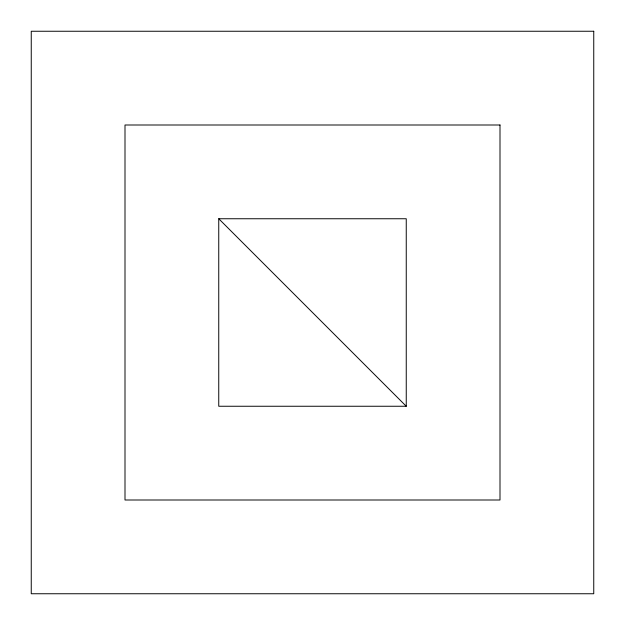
<?xml version="1.0" encoding="UTF-8"?>
<svg xmlns="http://www.w3.org/2000/svg" width="625" height="625" viewBox="0 0 625 625"><rect width="100%" height="100%" fill="white"/><g stroke="black" fill="none" stroke-linecap="round" stroke-linejoin="round"><path stroke-width="0.94" d="M218.75 218.75L406.25 218.75L406.25 406.25L218.75 406.25L218.75 218.75L406.25 406.25M593.75 31.25L31.25 31.25L31.25 593.75L593.75 593.75L593.75 31.25M500 125L125 125L125 500L500 500L500 125"/></g></svg>
